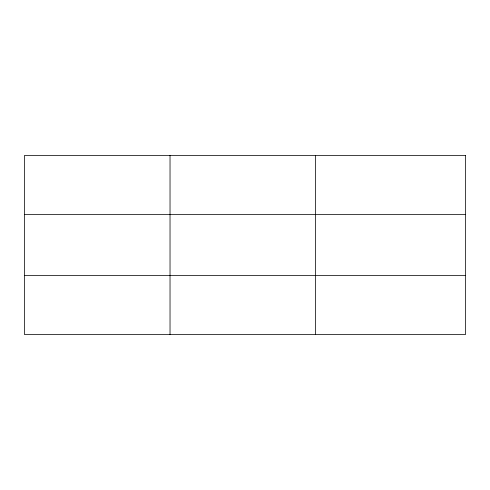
<?xml version="1.0" encoding="UTF-8"?>
<svg xmlns="http://www.w3.org/2000/svg" width="490" height="490" viewBox="0 0 490 490"><rect width="100%" height="100%" fill="white"/><g stroke="black" fill="none" stroke-linecap="round" stroke-linejoin="round"><path stroke-width="0.73" d="M170.03 155.44L170.03 334.56M315.56 155.44L315.56 334.56M24.5 214.547L465.5 214.547M24.5 275.454L465.5 275.454M465.5 155.44L24.5 155.44L24.5 334.56L465.5 334.56L465.5 155.44"/></g></svg>
